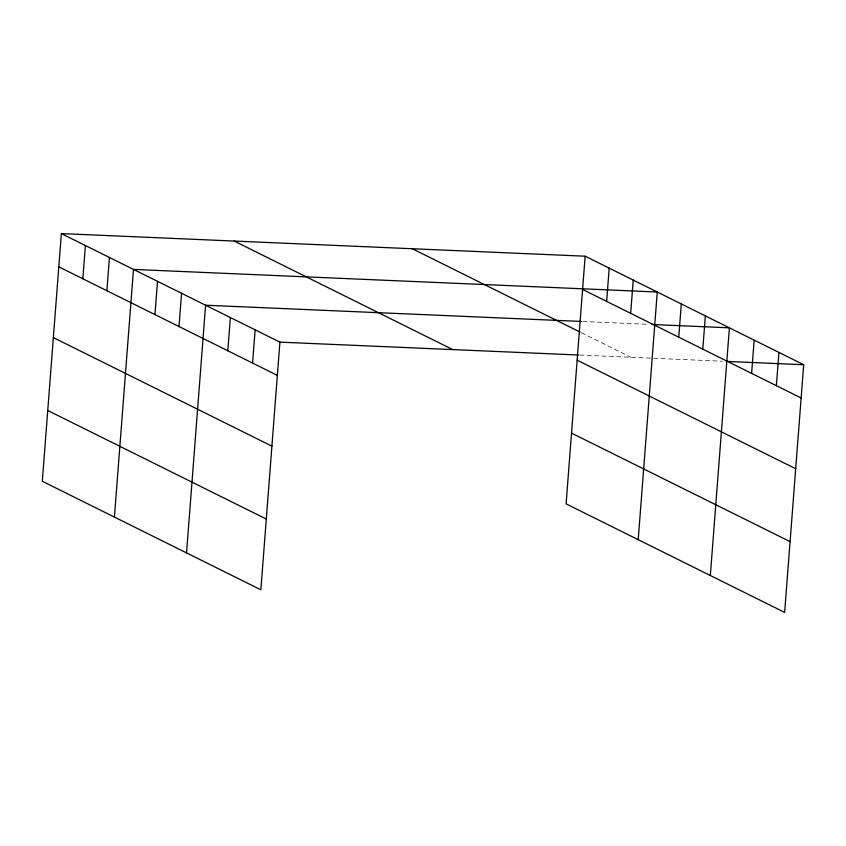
<?xml version="1.0" encoding="UTF-8"?>
<svg xmlns="http://www.w3.org/2000/svg" width="846" height="846" viewBox="0 0 846 846"><rect width="100%" height="100%" fill="white"/><g stroke="black" fill="none" stroke-linecap="round" stroke-linejoin="round"><path stroke-width="0.63" stroke-dasharray="4.23 3.17" d="M582.735 321.501L648.205 324.325M579.774 355.066L722.516 361.231M581.308 332.668L630.852 357.276"/><path stroke-width="1.27" d="M61.356 233.591L42.3 481.268L260.854 589.799L279.91 342.133L61.356 233.591L585.146 256.201L803.7 364.732L784.644 612.409L566.09 503.867L585.146 256.201M82.845 278.778L85.393 245.53M106.882 290.717L109.441 257.47M114.422 517.086L133.478 269.409L657.268 292.018L638.212 539.685M154.966 314.596L157.515 281.348M179.003 326.535L181.562 293.287M186.543 552.893L205.599 305.226L581.424 321.448M227.807 350.773L230.366 317.525M252.584 363.071L255.143 329.824M606.635 301.388L609.194 268.14M630.672 313.327L633.231 280.079M678.756 337.205L681.316 303.957M702.793 349.134L705.353 315.896M710.333 575.502L729.389 327.836L652.129 324.494M751.608 373.382L754.167 340.134M776.374 385.681L778.933 352.433M279.91 342.133L578.474 355.013M726.439 361.401L803.7 364.732M582.587 289.448L801.141 397.98M412.298 248.745L580.134 332.087M577.152 360.206L795.695 468.737M234.205 241.057L452.758 349.588M571.536 433.11L790.09 541.641M58.797 266.839L277.351 375.37M53.351 337.596L271.904 446.138M47.746 410.5L266.3 519.042"/></g></svg>
